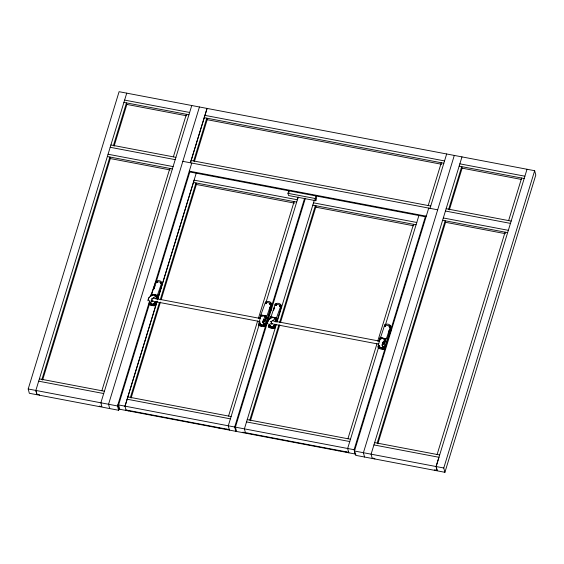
<?xml version="1.0" encoding="UTF-8"?>
<svg xmlns="http://www.w3.org/2000/svg" width="564" height="564" viewBox="0 0 564 564"><rect width="100%" height="100%" fill="white"/><g stroke="black" fill="none" stroke-linecap="round" stroke-linejoin="round"><path stroke-width="0.85" d="M263.092 322.185L263.48 320.338L264.319 319.273M267.336 322.989L267.724 321.142L268.556 320.084M267.47 323.017L267.858 321.17L268.697 320.105M275.112 321.776L275.895 318.364L271.46 321.36L271.192 322.016M379.325 341.587L380.101 338.181L378.543 344.703M149.312 297.475L148.459 298.441L148.057 300.316M264.347 319.316L263.91 321.346L263.12 322.192M379.642 340.36L379.826 339.394M150.842 302.501L150.334 301.867L150.017 302.826L150.842 302.501L150.123 302.565M274.125 325.936C272.842 324.053 273.611 327.663 273.822 325.816M382.836 347.043C384.507 346.402 382.279 348.058 383.675 346.486C381.567 345.45 384.331 348.474 382.815 347.163M155.847 298.779L156.616 295.691L152.181 298.687M262.972 321.974C264.171 322.199 264.72 317.187 263.261 320.578M259.828 318.315L260.857 314.931L266.955 315.967L271.312 303.312L265.447 302.198L260.857 314.931M265.87 318.399L265.877 318.85M275.641 320.253L275.62 320.669M385.149 341.072L385.12 341.488M150.165 302.487L150.137 303.058M152.668 294.732L155.593 295.289L152.668 294.732L152.379 295.381M154.085 303.651L154.804 303.728L153.88 303.354L154.592 302.678L154.804 303.397L154.064 303.594M154.804 303.728L154.289 303.333M154.973 303.721L154.79 303.291M260.371 323.799C258.446 323.63 261.125 323.99 260.258 322.819C258.784 322.171 259.807 324.885 260.385 323.447M262.168 315.551L265.101 316.108L262.168 315.551L261.886 316.207M263.543 324.483L264.015 323.962L264.445 324.441M269.409 325.738C268.859 323.151 270.861 326.302 269.437 325.167M269.909 325.696L269.317 325.421L270.093 325.703M271.968 317.25L274.872 317.969L271.968 317.25L271.799 317.694M379.086 345.936L378.874 346.62M379.318 346.021L379.17 346.578M379.699 346.444L379.382 345.887L378.881 346.169M381.468 338.069L384.373 338.788L381.468 338.069L381.306 338.513M156.432 282.839C155.65 281.859 157.8 283.05 156.848 282.226M157.025 282.606C157.314 280.562 155.044 283.079 157.032 282.345M160.43 283.368L160.825 282.902M161.325 283.424L160.55 283.452L160.733 282.945M161.431 283.438C160.796 281.196 160.338 284.432 161.036 282.895M265.658 303.51L265.651 303.051L266.293 303.552M266.398 303.397L265.665 303.164L266.405 303.27M265.707 303.326C267.886 302.523 264.022 302.544 266.194 303.495M270.015 303.792L269.818 304.271M270.798 304.236L270.501 303.721M384.937 326.182L385.078 325.597M389.978 326.76C387.813 326.429 390.845 327.367 389.682 326.366M260.11 318.181L260.829 315.502L259.306 322.03M265.912 318.188L264.587 325.301L264.932 326.598L263.254 326.274M266.271 317.842L266.504 317.215L266.067 318.893L266.307 317.179L266.025 317.758M269.655 319.725L269.881 318.688M275.683 320.049L275.458 321.861M385.184 340.868L383.865 347.981L384.204 349.271L381.694 348.792M385.586 340.311C384.993 343.49 386.382 337.695 385.191 341.516M152.167 298.708L151.54 301.543L153.02 300.788M382.251 344.611L383.457 341.925M384.5 343.441C385.05 341.114 384.817 344.823 382.998 343.152M149.686 301.127L149.22 303.369L149.566 304.659A11.696 10.272 -14.8 0 0 155.424 305.78L156.672 301.705M155.706 301.493L155.079 304.482L155.424 305.78L153.753 305.455M259.348 321.198L258.728 324.187L259.066 325.484A11.696 10.272 -14.8 0 0 264.932 326.598L269.909 310.306M265.588 319.739L265.228 320.761L265.877 319.795M268.965 323.806L268.499 326.048L268.838 327.339A11.696 10.272 -14.8 0 0 274.696 328.452L275.944 324.385M274.978 324.173L274.358 327.162L274.696 328.452L268.838 327.339M378.627 343.878L378 346.867L378.345 348.157A11.696 10.272 -14.8 0 0 384.204 349.271L389.435 332.168M148.494 298.793L148.614 298.434M150.764 296.629L150.884 296.107M150.475 296.544L151.356 294.112L157.455 295.148L161.805 282.493L155.946 281.38L151.356 294.112M150.743 296.297L150.856 295.86M260.3 316.897L260.3 317.687M265.841 318.477L266.723 316.044M275.613 320.338L281.076 305.173L275.218 304.059L271.51 315.389L270.029 318.166M385.12 341.157L385.247 340.621M383.111 343.814L382.258 344.844M275.93 319.866L276.078 319.034L275.796 319.612M275.993 319.915L275.838 320.747L276.275 319.076L275.74 320.62M379.833 339.662L379.579 340.36M385.24 340.649L386.869 337.321L390.584 325.992L384.726 324.878L381.01 336.207L379.692 338.499L379.107 341.565M119.166 408.583L118.651 410.275L29.342 393.291L28.2 388.984L119.089 91.699L534.658 170.709L535.8 175.016L444.911 472.301L355.602 455.317L354.46 451.01L428.725 208.095M126.738 93.152L35.849 390.436L36.857 394.25L39.438 394.744L39.572 395.237M41.933 379.353L109.902 157.025L110.311 158.569L42.596 380.051M113.442 145.463L126.456 102.895L126.865 104.432L114.104 146.168M101.858 390.746L169.834 168.424M173.367 156.855L186.381 114.288M191.76 105.517L100.871 402.802L101.887 406.616L99.299 406.122L99.426 406.616M199.444 106.977L108.556 404.261L109.698 408.569M118.651 410.275L117.509 405.96L149.728 300.584M151.272 295.543L191.774 163.045M154.282 288.387L154.881 285.285M149.707 303.178L118.595 404.945L119.737 409.252M154.078 288.881L155.361 284.679M156.39 281.309L190.033 171.28M193.685 160.959L206.769 118.165L207.178 119.702L194.319 161.762M157.419 299.258L162.15 283.791L161.805 282.493A3.835 3.25 -11.3 0 0 155.946 281.38M156.884 301.874L125.004 406.165L126.139 410.472M196.223 173.197L157.659 299.35L194.143 180.142L297.376 199.769M125.039 406.172L157.18 301.042M130.411 397.401L159.471 302.367M160.239 299.844L195.983 182.94L196.392 184.477M131.081 398.099L160.437 302.078M161.163 299.695L196.483 184.167M315.819 200.706L315.234 198.507L316.016 195.962L316.601 198.161L315.819 200.706L288.549 195.518L287.964 193.318L288.747 190.773L289.135 192.239M228.554 416.063L257.607 321.022M258.382 318.498L294.119 201.602M297.341 199.762L298.053 197.449M259.13 324.871L228.272 425.799L229.414 430.106M266.074 302.163L298.215 197.033M269.345 309.685C268.88 305.434 273.611 307.606 270.868 310.369C269.648 311.293 269.021 308.748 269.648 310.327L270.297 307.239L269.486 309.714M270.657 307.866L271.651 304.609L271.312 303.312A3.835 3.25 -11.3 0 0 265.454 302.198M270.424 310.108L234.68 427.019L235.822 431.326M270.939 308.43L304.623 198.253M305.392 198.246L235.414 427.152L236.591 431.467M274.16 307.965C272.461 315.036 274.4 305.554 274.323 308.578M276.691 321.938L281.422 306.463L281.076 305.173A3.835 3.25 -11.3 0 0 275.218 304.059C274.224 306.569 277.002 303.002 276 305.42M276.289 324.575L244.402 428.866L245.411 432.68M277.058 322.051L314.451 199.755M249.781 420.095L278.835 325.061M279.61 322.537L315.346 205.634L315.755 207.171M250.444 420.793L279.8 324.772M280.527 322.389L316.108 206.015M347.925 438.757L376.978 343.716M377.746 341.192L413.49 224.296M378.789 346.733L347.643 448.493L348.82 452.807M385.438 324.857L418.904 215.533M389.435 331.343L388.779 332.971L389.379 329.869L389.731 330.497L390.894 330.589L390.14 333.049L388.977 332.964L388.822 332.372L389.576 329.912C391.818 330.201 389.907 331.371 389.379 329.869M388.927 333L389.52 329.898M388.977 332.964L389.477 331.322M389.928 330.539L390.93 327.282L390.584 325.992A3.835 3.25 -11.3 0 0 384.726 324.878M428.196 205.55L441.281 162.749M425.559 216.061L354.086 449.719L355.228 454.027M430.036 208.342L446.66 153.979M454.302 155.431L363.413 452.716L364.555 457.023M461.986 156.891L371.098 454.175L372.106 457.989L374.693 458.483L374.827 458.976M377.182 443.092L445.151 220.764L445.56 222.308L377.845 443.79M448.69 209.202L461.704 166.634L462.113 168.171L449.353 209.9M437.114 454.485L505.083 232.156M508.622 220.594L521.637 178.027M527.016 169.256L436.127 466.541L437.1 470.348L434.548 469.861L434.682 470.355M444.911 472.301L443.769 467.993L534.658 170.709M151.025 295.585L151.342 294.69L148.621 298.088L148.078 300.866M270.304 318.265L270.621 317.363L267.893 320.768L267.301 323.553M260.356 316.679L260.843 316.136M385.297 340.43L385.431 340.071M379.635 346.141C379.311 344.096 378.042 347.205 379.699 346.268M152.506 295.353L152.999 294.556L155.636 295.057L155.142 295.853M261.985 316.171L262.486 315.368L265.122 315.868L264.622 316.672M271.777 318.033L272.278 317.229M274.414 318.533L274.915 317.729L272.934 317.356M381.264 338.844L381.757 338.047L384.394 338.548L383.901 339.345M152.379 295.282L152.689 294.57M155.311 295.839L155.467 295.43M155.311 295.945L155.622 295.127M261.886 316.101L262.197 315.389M264.812 316.658L264.974 316.249M264.812 316.764L265.122 315.946M270.191 318.343L270.438 317.997M271.658 317.962L271.813 317.553M274.583 318.519L274.894 317.807M381.158 338.781L381.32 338.372M384.091 339.338L384.253 338.929M263.614 324.335L264.41 324.476L263.557 324.603M264.389 324.617L263.811 324.018M378.98 346.218L378.973 346.571M378.938 346.486L379.593 346.613M383.809 347.227L382.963 347.473M266.497 303.418L266.137 303.735M269.818 303.989C270.953 302.128 270.219 305.265 270.198 303.7M270.008 304.278L270.706 304.088L270.057 303.777M276.353 305.406L275.796 304.793M280.597 306.062C279.011 306.992 280.851 304.687 280.012 306.33M279.913 306.16C282.113 305.159 278.214 305.484 280.519 305.935M385.48 326.288C386.284 324.173 383.739 326.429 385.572 325.745M389.097 326.725L389.47 326.373M389.971 326.634C388.497 325.202 390.373 327.987 389.195 326.923M384.239 339.07L384.401 338.626M151.441 298.962L152.083 299.061M157.215 295.226L156.186 299.181M379.882 338.795L379.459 340.416M150.094 302.981L150.778 302.882L150.158 302.988M260.342 323.715L259.659 323.806M260.399 324.004L260.533 323.56M269.522 325.104L269.261 325.689M273.378 326.415L274.062 326.323L273.434 326.422M156.348 282.183L156.277 282.853M160.536 283.361L161.311 283.128M265.714 302.981L265.75 303.707M276.198 305.441L275.528 305.131L276.226 305.117M279.779 305.822L280.223 305.589M385.642 326.295L385.48 325.583M389.301 326.584L389.971 326.683M389.914 326.859L389.181 326.81M390.02 327.014L389.442 327.24M382.11 345.358L384.634 342.785L385.374 339.183L382.667 342.552L382.061 345.365M271.524 321.649L270.819 324.222L272.292 323.468M150.673 303.164L150.44 302.374M153.993 303.77L154.346 303.15L154.846 303.291M259.68 324.039L260.011 323.2L260.138 324.032M269.479 325.308L269.86 325.195M273.526 325.865C273.364 328.156 274.71 324.674 273.413 326.5M156.242 282.55L156.531 282.092L157.088 282.296M276.205 304.955L275.514 305.223L275.711 304.8M280.569 306.315L280.075 306.449M385.092 325.71L385.663 325.781M263.945 324.124L263.663 324.568M269.5 325.167L270.149 325.527M273.561 326.013L273.956 325.992M383.076 346.754L383.76 346.888M275.803 304.764L275.472 305.441M385.177 325.555L384.845 326.232M389.484 326.493L389.872 326.563M154.444 303.136L154.924 303.383M379.325 345.922L379.678 346.035M266.004 302.868L266.455 303.087M280.209 305.568L280.71 305.892M124.616 100.096L189.638 112.455M204.929 115.366L444.538 160.916M459.864 163.835L524.894 176.194M123.904 102.408L188.933 114.767M204.224 117.679L443.833 163.229M459.159 166.147L524.182 178.506M126.879 104.432L186.776 115.824M206.361 119.547L441.725 164.293M461.274 168.009L521.171 179.394M110.889 144.976L175.919 157.342M446.145 208.715L511.167 221.074M191.14 160.479L430.741 206.029M110.184 147.289L175.214 159.654M445.433 211.028L510.462 223.393M182.821 161.346L437.685 209.801M108.062 154.233L173.092 166.591M443.311 217.965L508.34 230.331M189.3 171.146L426.25 216.195M189.821 171.978L425.348 216.752M107.357 156.545L172.38 168.904M442.606 220.284L507.635 232.643M109.472 158.406L170.222 169.954M445.581 222.308L505.471 233.693M287.964 193.318L315.234 198.507M313.506 202.836L416.782 222.47M193.431 182.454L296.671 202.081M312.801 205.148L416.077 224.782M195.56 184.322L294.5 203.132M315.826 207.185L413.898 225.833M156.284 282.261L157.032 282.402M160.578 283.072L161.325 283.22M270.692 304.01C268.753 303.763 271.46 304.215 270.417 303.806M275.556 304.934L276.304 305.075L275.528 305.314M280.618 306.005L279.871 305.864M384.93 325.731L385.67 325.872M160.521 283.248L161.276 283.466M265.595 303.228L266.349 303.446L265.609 303.34M384.888 326.013L385.628 326.119L384.986 326.14M270.269 307.803L270.248 307.218L269.543 309.699L270.868 310.369M270.628 316.792L276.487 317.906M380.185 337.639L385.995 338.724M153.133 298.095L260.378 318.484M272.412 320.768L379.65 341.157M270.311 321.543L271.354 321.741M151.032 300.852L260.011 321.586M270.931 323.658L378.43 344.096M150.102 302.565L150.821 302.678M154.106 303.326L154.86 303.552M259.666 323.398L260.399 323.532M269.373 325.245L270.135 325.47M273.378 325.999L274.062 325.971M378.938 346.07L379.699 346.296M149.566 304.659L152.076 305.138M259.066 325.484L261.583 325.957M378.345 348.157L380.016 348.474M39.381 378.867L104.41 391.233M374.637 442.606L439.659 454.972M127.866 396.915L231.106 416.542M247.229 419.609L350.47 439.236M38.676 381.186L103.698 393.545M373.925 444.925L438.954 457.284L436.085 466.534L437.135 470.355M127.161 399.227L230.394 418.855M246.524 421.921L349.765 441.549M354.812 449.853L117.862 404.804L119.004 409.111L355.954 454.161M28.2 388.984L117.509 405.96M354.46 451.01L443.769 467.993M126.012 409.979L229.287 429.613M348.686 452.314L242.865 432.193L242.992 432.687M388.822 332.372L390.14 333.049M276.015 304.757L276.318 305.194M385 326.253L384.874 325.9M274.104 326.112C274.351 327.247 272.334 325.907 274.062 326.323M263.726 324.582C263.043 322.164 265.32 325.09 263.67 324.159M383.668 346.945L382.963 346.916M379.678 346.211L378.881 346.254M346.106 451.82L346.268 452.321M338.181 450.319L338.315 450.812M274.301 307.993L274.464 308.607M247.927 433.159L248.089 433.66M226.735 429.126L226.869 429.62M218.818 427.625L218.945 428.118M150.778 302.882L150.045 302.741M128.557 410.465L128.726 410.966M35.884 390.443L36.893 394.257M279.829 306.125L280.548 306.069M161.558 282.924A3.828 3.363 -14.8 0 1 162.15 283.791M271.065 303.742A3.828 3.363 -14.8 0 1 271.651 304.609M280.428 305.244A3.828 3.363 -14.8 0 1 281.422 306.463M389.935 326.062A3.828 3.363 -14.8 0 1 390.337 326.415M390.669 326.831A3.828 3.363 -14.8 0 1 390.93 327.282M265.334 319.598C260.561 328.304 263.381 316.785 266.102 316.503L265.334 319.598M382.364 344.801C384.916 342.834 383.083 340.332 382.364 344.801M156.538 297.792L156.996 296.396L156.538 297.792M207.051 108.422L190.435 162.792L207.087 108.429M156.975 282.571L156.228 282.43L156.982 282.649M155.079 304.482L149.22 303.369A12.845 12.464 -60.7 0 0 155.079 304.482M264.587 325.301L258.728 324.187A12.845 12.464 -60.7 0 0 264.587 325.301M274.358 327.162L268.499 326.048A12.845 12.464 -60.7 0 0 274.358 327.155M383.865 347.981L378 346.867A12.845 12.464 -60.7 0 0 383.865 347.974"/></g></svg>
